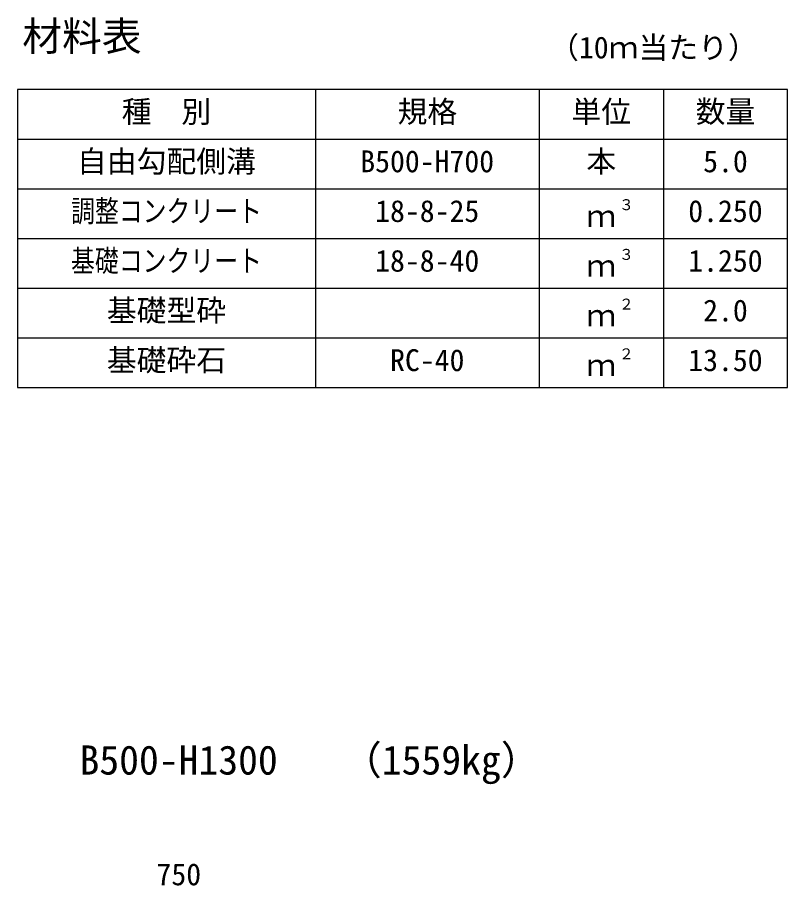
# Model space of a CAD drawing. Units: millimetres, scale not verified. Extents: x -16800 to 16800, y -5940 to 5940.
# Drawn here: x 8775 to 10325, y 315 to 2061 of the extents above; entities that cross this region are included whole.
import ezdxf
from ezdxf.enums import TextEntityAlignment as Align

# ---------------------------------------------------------------- set-up
doc = ezdxf.new("R2010")
doc.units = ezdxf.units.MM
doc.header["$LTSCALE"] = 20
for name, color, linetype, lineweight in [('0-0_DIM', 7, 'Continuous', 25), ('0-3_HYO', 3, 'Continuous', 25), ('0-4_HYO2', 4, 'Continuous', 25), ('0-6_TXT', 7, 'Continuous', 25)]:
    doc.layers.add(name, color=color, linetype=linetype, lineweight=lineweight)
doc.styles.add('ＭＳ ゴシック', font='')
doc.styles.get('ＭＳ ゴシック').set_extended_font_data('MS Gothic')

msp = doc.modelspace()

# ---------------------------------------------------------------- linework, layer by layer
at = {"layer": '0-3_HYO'}
for p, q in [((9375, 1916.69), (9375, 1316.69)), ((9825, 1916.69), (9825, 1316.69)), ((10075, 1916.69), (10075, 1316.69)), ((8775, 1816.69), (10325, 1816.69))]:
    msp.add_line(p, q, dxfattribs=at)
msp.add_lwpolyline([(8775, 1316.69), (10325, 1316.69), (10325, 1916.69), (8775, 1916.69)], close=True, dxfattribs=at)
at = {"layer": '0-4_HYO2'}
for p, q in [((8775, 1716.69), (10325, 1716.69)), ((8775, 1616.69), (10325, 1616.69)), ((8775, 1516.69), (10325, 1516.69)), ((8775, 1416.69), (10325, 1416.69))]:
    msp.add_line(p, q, dxfattribs=at)

# ---------------------------------------------------------------- texts
at = {"layer": '0-0_DIM', "style": 'ＭＳ ゴシック'}
msp.add_text('750', height=43.99, dxfattribs=at).set_placement((9055, 302.39), align=Align.BOTTOM_LEFT)
at = {"layer": '0-6_TXT', "style": 'ＭＳ ゴシック'}
for s, height, p in [('材料表', 58.65, (8785, 1976.69)), ('（10ｍ当たり）', 43.99, (9845, 1965.69)), ('種\u3000別', 43.99, (8985, 1836.69)), ('規格', 43.99, (9540, 1836.69)), ('単位', 43.99, (9890, 1836.69)), ('数量', 43.99, (10140, 1836.69)), ('自由勾配側溝', 43.99, (8895, 1736.69)), ('本', 43.99, (9920, 1736.69)), ('B500-H700', 43.99, (9465, 1736.69)), ('5.0', 43.99, (10155, 1736.69)), ('３', 21.99, (9985.54, 1667.05)), ('18-8-25', 43.99, (9495, 1636.69)), ('0.250', 43.99, (10125, 1636.69)), ('ｍ', 43.99, (9920, 1626.69)), ('18-8-40', 43.99, (9495, 1536.69)), ('３', 21.99, (9985.54, 1567.05)), ('1.250', 43.99, (10125, 1536.69)), ('ｍ', 43.99, (9920, 1526.69)), ('基礎型砕', 43.99, (8955, 1436.69)), ('２', 21.99, (9985.54, 1467.05)), ('2.0', 43.99, (10155, 1436.69)), ('ｍ', 43.99, (9920, 1426.69)), ('基礎砕石', 43.99, (8955, 1336.69)), ('RC-40', 43.99, (9525, 1336.69)), ('２', 21.99, (9985.54, 1367.05)), ('13.50', 43.99, (10125, 1336.69)), ('ｍ', 43.99, (9920, 1326.69)), ('B500-H1300', 58.65, (8900, 520.65)), ('（1559kg）', 58.65, (9428.37, 520.65))]:
    msp.add_text(s, height=height, dxfattribs=at).set_placement(p, align=Align.BOTTOM_LEFT)
at = {"layer": '0-6_TXT', "style": 'ＭＳ ゴシック', "width": 0.8}
for s, p in [('調整コンクリート', (8883, 1636.69)), ('基礎コンクリート', (8883, 1536.69))]:
    msp.add_text(s, height=43.99, dxfattribs=at).set_placement(p, align=Align.BOTTOM_LEFT)

doc.saveas('drawing.dxf')
